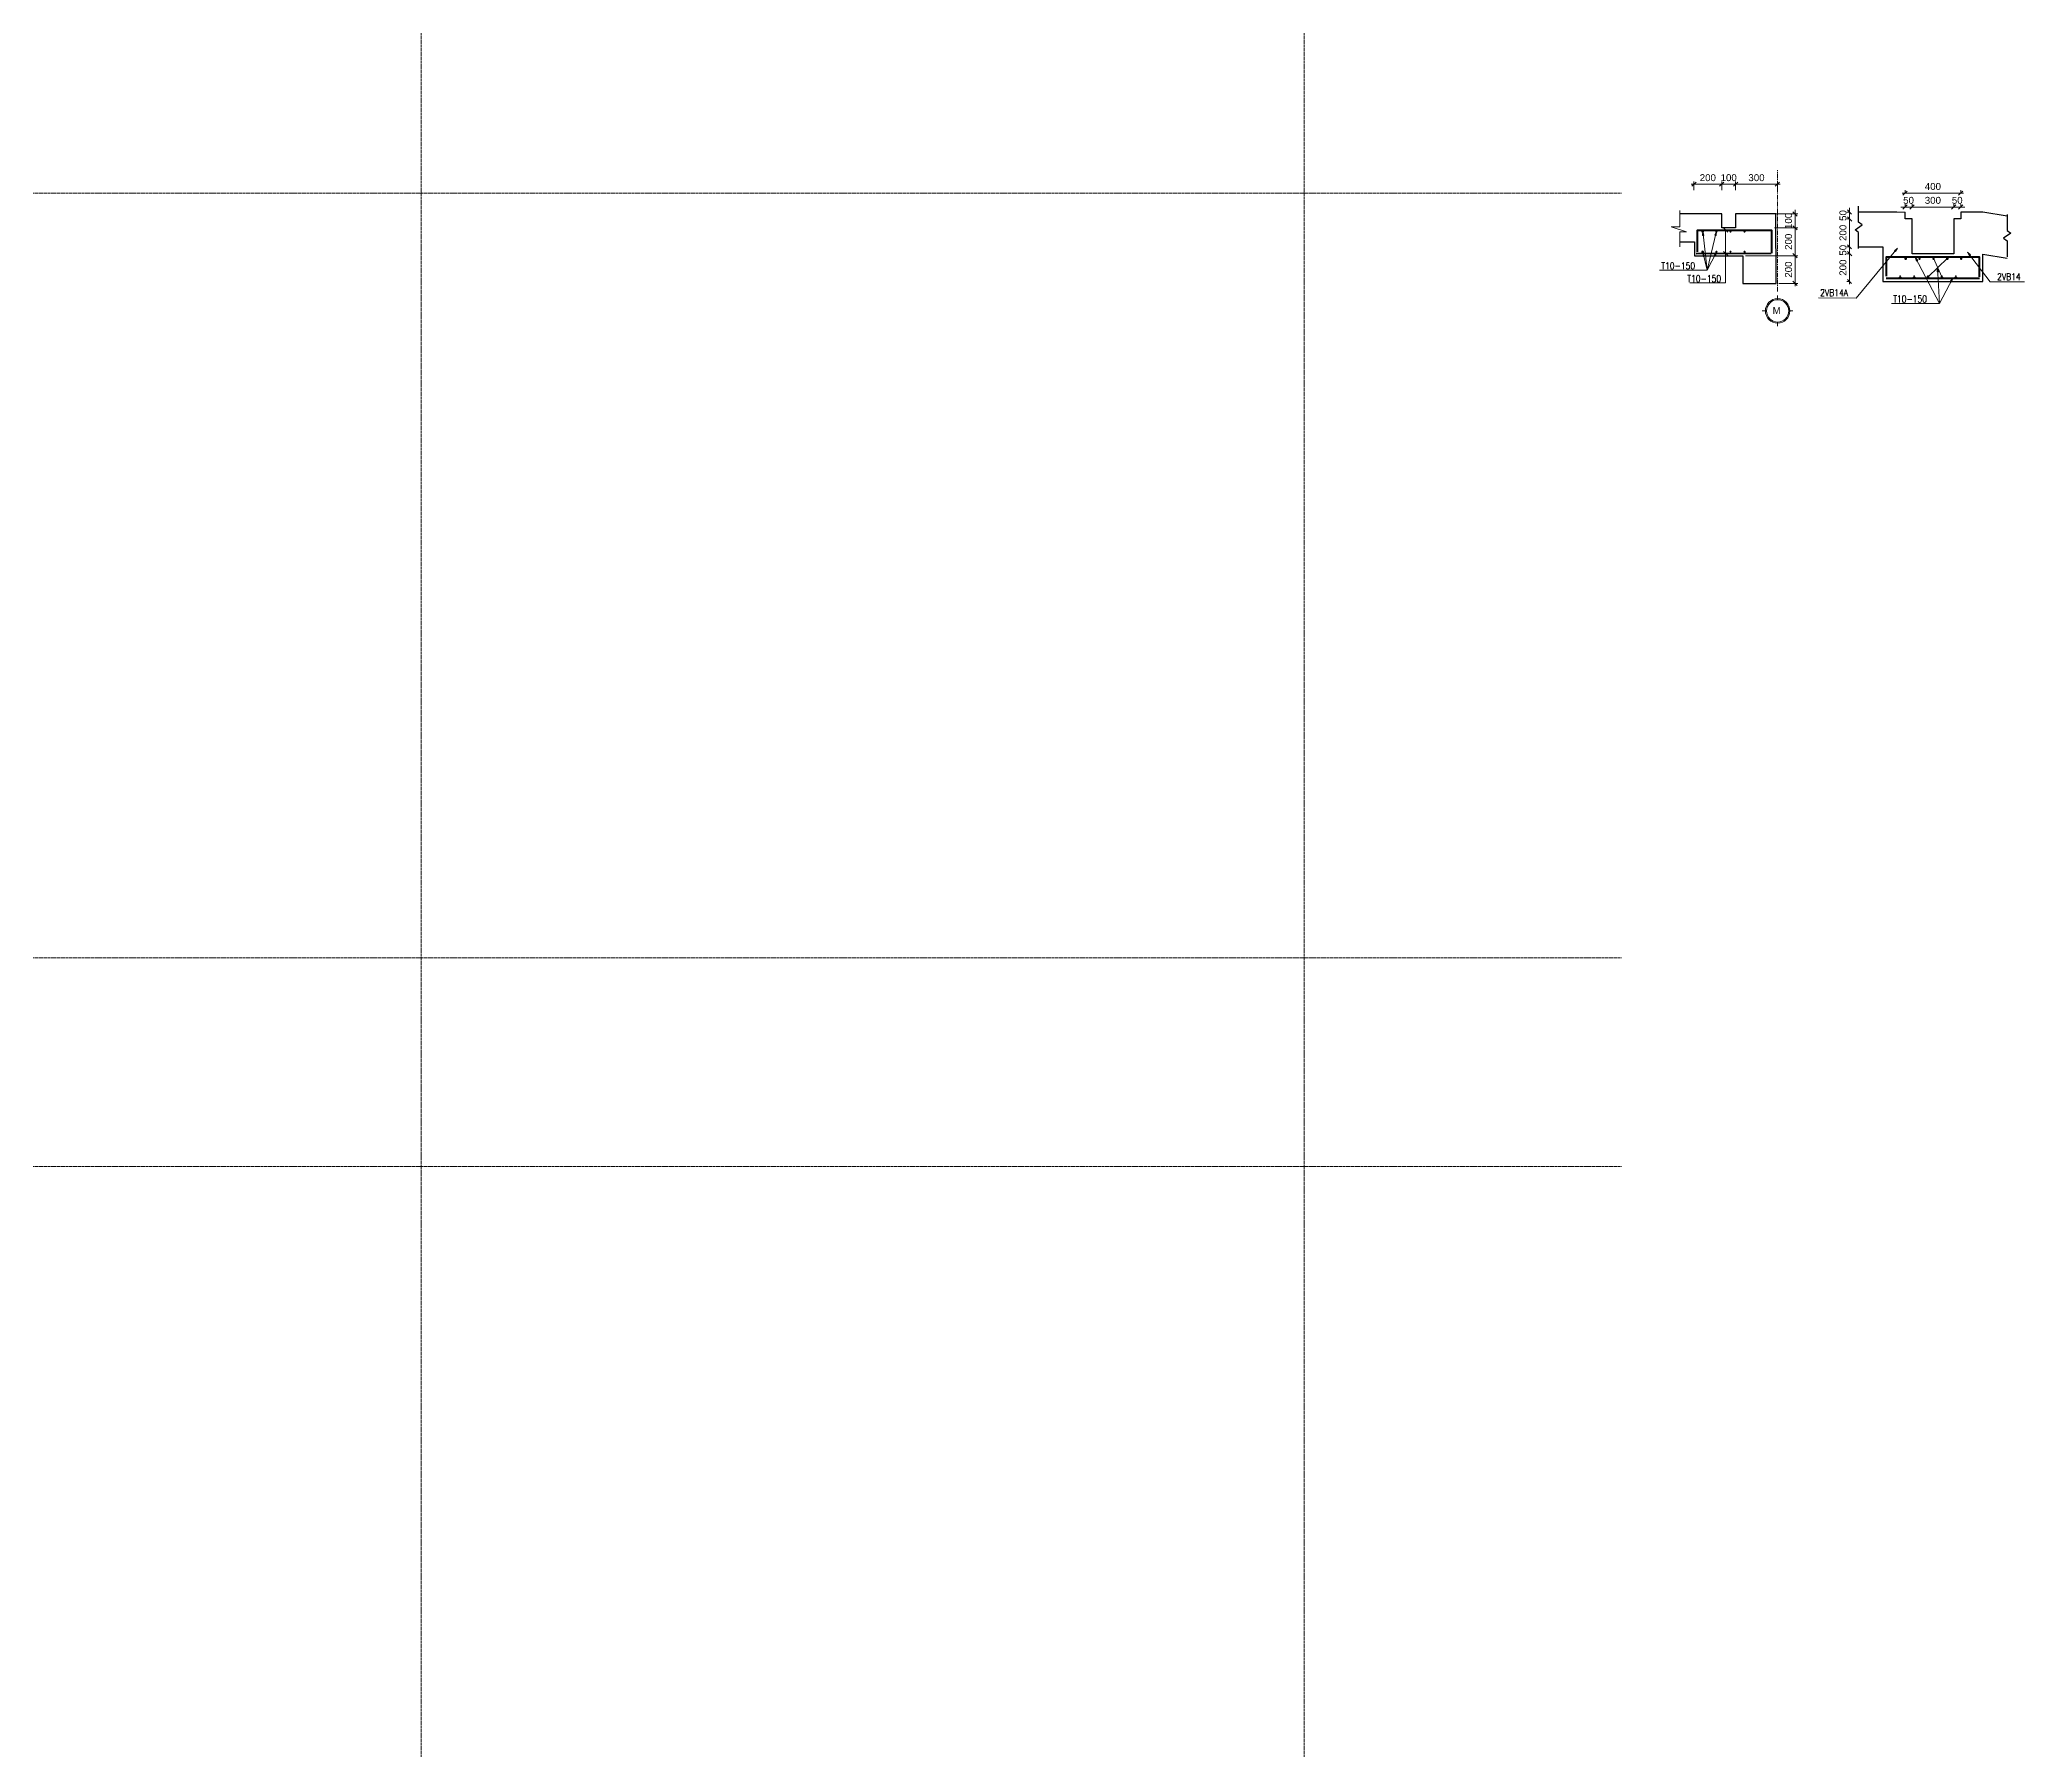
# Model space of a CAD drawing. Header units: millimetres. Extents: x -53802 to 55300, y -23895 to 35510.
# Drawn here: x 39156 to 53430, y -11198 to 1103 of the extents above; entities that cross this region are included whole.
import ezdxf

# ---------------------------------------------------------------- set-up
doc = ezdxf.new("R2010")
doc.units = ezdxf.units.MM
doc.linetypes.add('IMPORT-CENTER', pattern=[50.8, 31.75, -6.35, 6.35, -6.35])
doc.linetypes.add('Ligne de quadrillage', pattern=[22.225, 12.7, -3.175, 3.175, -3.175])
for name, color, linetype, lineweight in [('A-200-M_WALL_EXT', 113, 'Continuous', 15), ('ART-ARC-GEN-DIMG', 7, 'Continuous', 5), ('ART-GEN-GRID', 8, 'IMPORT-CENTER', 5), ('ART-GEN-TIBL', 7, 'Continuous', 5), ('ART-STR-BEAM-RBAR', 22, 'Continuous', 40), ('ART-STR-SLAB', 110, 'Continuous', 25), ('SECTION RANH THU NUOC 3_dwg', 8, 'Continuous', 5), ('Section-SECTION-RANH-THU-NUOC_dwg', 8, 'Continuous', 5), ('Z-030-M_GRID', 191, 'Continuous', 5), ('Z-033_T_GRIDREF', 31, 'Continuous', 5), ('Z-060-M_LINE_MEDIUM', 33, 'Continuous', 25)]:
    doc.layers.add(name, color=color, linetype=linetype, lineweight=lineweight)
doc.styles.add('Arial_1', font='arial.ttf', dxfattribs={"height": 50})
doc.styles.add('RomanS_IV50', font='', dxfattribs={"width": 0.8, "height": 50})
doc.styles.add('Trebuchet MS', font='trebuc.ttf', dxfattribs={"height": 49.230769})
doc.styles.get('RomanS_IV50').set_extended_font_data('RomanS_IV50')

# ---------------------------------------------------------------- blocks, each defined once
blk = doc.blocks.new('Section-SECTION-RANH-THU-NUOC_dwg_Grid - End of the grid line - Circle-4360-SECTION G5-G5 _TYPICAL_-3666180-SECTION RANH THU NUOC NHO')
at = {"layer": 'Z-033_T_GRIDREF'}
for p, q in [((16512, -847), (16482, -847)), ((16592, -767), (16592, -737)), ((16672, -847), (16702, -847)), ((16592, -927), (16592, -957))]:
    blk.add_line(p, q, dxfattribs=at)
for radius in [88, 80]:
    blk.add_circle((16592, -847), radius, dxfattribs=at)
blk = doc.blocks.new('Section-SECTION-RANH-THU-NUOC_dwg__ArchTick-3666181-SECTION RANH THU NUOC NHO')
at = {"layer": 'ART-ARC-GEN-DIMG'}
blk.add_line((16005, 79), (15975, 49), dxfattribs=at)
blk = doc.blocks.new('Section-SECTION-RANH-THU-NUOC_dwg__U12-3666182-SECTION RANH THU NUOC NHO')
at = {"layer": 'ART-STR-BEAM-RBAR'}
for start, end in [(0, 180), (180, 0)]:
    blk.add_arc((16053, -425), 4, start, end, dxfattribs=at)
blk = doc.blocks.new('Section-SECTION-RANH-THU-NUOC_dwg__U13-3666183-SECTION RANH THU NUOC NHO')
for p in [(0, 0), (100, 0), (200, 0), (300, 0)]:
    blk.add_blockref('Section-SECTION-RANH-THU-NUOC_dwg__U12-3666182-SECTION RANH THU NUOC NHO', p)
blk = doc.blocks.new('Section-SECTION-RANH-THU-NUOC_dwg__Oblique-3666184-SECTION RANH THU NUOC NHO')
at = {"layer": 'ART-GEN-TIBL'}
blk.add_line((16233, -449), (16203, -419), dxfattribs=at)
blk = doc.blocks.new('Section-SECTION-RANH-THU-NUOC_dwg__U25-3666185-SECTION RANH THU NUOC NHO')
at = {"layer": 'ART-STR-BEAM-RBAR'}
for start, end in [(0, 180), (180, 0)]:
    blk.add_arc((16053, -274), 4, start, end, dxfattribs=at)
blk = doc.blocks.new('Section-SECTION-RANH-THU-NUOC_dwg__U26-3666186-SECTION RANH THU NUOC NHO')
for p in [(0, 0), (100, 0), (200, 0), (300, 0)]:
    blk.add_blockref('Section-SECTION-RANH-THU-NUOC_dwg__U25-3666185-SECTION RANH THU NUOC NHO', p)
blk = doc.blocks.new('Section-SECTION-RANH-THU-NUOC_dwg-3587226-SECTION RANH THU NUOC NHO')
at = {"layer": 'ART-ARC-GEN-DIMG'}
for points in [[(16052, -305), (16053, -274), (16061, -304)], [(16151, -305), (16141, -302), (16153, -274)], [(16144, -454), (16135, -450), (16153, -425)]]:
    blk.add_hatch(color=256, dxfattribs=at).paths.add_polyline_path(points, flags=0)
at = {"layer": 'ART-GEN-TIBL'}
blk.add_hatch(color=256, dxfattribs=at).paths.add_polyline_path([(16056, -456), (16053, -425), (16065, -453)], flags=0)
at = {"layer": 'ART-ARC-GEN-DIMG', "color": 8}
for p, q in [((15970, 64), (16210, 64)), ((15990, 20), (15990, 84)), ((16270, 64), (16610, 64)), ((16590, 20), (16590, 84)), ((16569, -150), (16737, -150)), ((16717, -470), (16717, -230)), ((16717, -669), (16717, -430)), ((16601, -649), (16737, -649))]:
    blk.add_line(p, q, dxfattribs=at)
at = {"layer": 'ART-ARC-GEN-DIMG'}
for p, q in [((16052, -305), (16053, -274)), ((16053, -274), (16061, -304)), ((16141, -302), (16153, -274)), ((16153, -274), (16151, -305)), ((16061, -304), (16052, -305)), ((16135, -450), (16153, -425)), ((16151, -305), (16141, -302)), ((16153, -425), (16144, -454)), ((16144, -454), (16135, -450))]:
    blk.add_line(p, q, dxfattribs=at)
at = {"layer": 'ART-ARC-GEN-DIMG', "color": 8, "flags": 128}
for points in [[(16160, 64), (16190, 64), (16290, 64), (16320, 64)], [(16717, -120), (16717, -150), (16717, -250), (16717, -280)], [(16569, -250), (16737, -250), (16612, -250)], [(16612, -450), (16737, -450), (16362, -450)]]:
    blk.add_lwpolyline(points, dxfattribs=at)
for points in [[(16190, 84), (16190, 20)], [(16290, 84), (16290, 20)]]:
    blk.add_lwpolyline(points, close=True, dxfattribs=at)
at = {"layer": 'ART-ARC-GEN-DIMG', "flags": 128}
for points in [[(15889, -126), (15889, -242), (15826, -242), (15936, -278), (15889, -278), (15889, -387)], [(16053, -274), (16086, -554), (15743, -554)], [(16153, -274), (16086, -554), (15843, -554)], [(16153, -425), (16086, -554), (15743, -554)]]:
    blk.add_lwpolyline(points, dxfattribs=at)
at = {"layer": 'ART-GEN-GRID'}
blk.add_line((16592, -707), (16590, 166), dxfattribs=at)
at = {"layer": 'ART-GEN-TIBL'}
for p, q in [((16056, -456), (16053, -425)), ((16053, -425), (16065, -453)), ((16065, -453), (16056, -456))]:
    blk.add_line(p, q, dxfattribs=at)
at = {"layer": 'ART-GEN-TIBL', "flags": 128}
for points in [[(16218, -266), (16218, -646), (15960, -646)], [(16053, -425), (16086, -554), (15743, -554)], [(16218, -434), (16218, -646), (15960, -646)]]:
    blk.add_lwpolyline(points, dxfattribs=at)
at = {"layer": 'ART-STR-BEAM-RBAR'}
blk.add_line((16006, -435), (16546, -433), dxfattribs=at)
at = {"layer": 'ART-STR-BEAM-RBAR', "flags": 128}
blk.add_lwpolyline([(16015, -422), (16015, -266), (16548, -266), (16549, -433)], dxfattribs=at)
at = {"layer": 'ART-STR-SLAB', "flags": 128}
for points in [[(16582, -649), (16580, -150), (16290, -150), (16290, -250), (16190, -250), (16190, -150), (15889, -150)], [(15889, -350), (15993, -350), (15993, -450), (16342, -450), (16342, -650), (16581, -649)]]:
    blk.add_lwpolyline(points, dxfattribs=at)
for name, p in [('Section-SECTION-RANH-THU-NUOC_dwg__ArchTick-3666181-SECTION RANH THU NUOC NHO', (0, 0)), ('Section-SECTION-RANH-THU-NUOC_dwg__ArchTick-3666181-SECTION RANH THU NUOC NHO', (300, 0)), ('Section-SECTION-RANH-THU-NUOC_dwg__ArchTick-3666181-SECTION RANH THU NUOC NHO', (300, 0)), ('Section-SECTION-RANH-THU-NUOC_dwg__U26-3666186-SECTION RANH THU NUOC NHO', (0, 0)), ('Section-SECTION-RANH-THU-NUOC_dwg__U13-3666183-SECTION RANH THU NUOC NHO', (0, 0)), ('Section-SECTION-RANH-THU-NUOC_dwg__Oblique-3666184-SECTION RANH THU NUOC NHO', (0, 0)), ('Section-SECTION-RANH-THU-NUOC_dwg_Grid - End of the grid line - Circle-4360-SECTION G5-G5 _TYPICAL_-3666180-SECTION RANH THU NUOC NHO', (0, 0))]:
    blk.add_blockref(name, p)
for name, p, rotation in [('Section-SECTION-RANH-THU-NUOC_dwg__ArchTick-3666181-SECTION RANH THU NUOC NHO', (32180, 128), 180), ('Section-SECTION-RANH-THU-NUOC_dwg__ArchTick-3666181-SECTION RANH THU NUOC NHO', (32180, 128), 180), ('Section-SECTION-RANH-THU-NUOC_dwg__ArchTick-3666181-SECTION RANH THU NUOC NHO', (32580, 128), 180), ('Section-SECTION-RANH-THU-NUOC_dwg__ArchTick-3666181-SECTION RANH THU NUOC NHO', (16781, -16140), 90), ('Section-SECTION-RANH-THU-NUOC_dwg__Oblique-3666184-SECTION RANH THU NUOC NHO', (0, 151), 0.06266084349605977), ('Section-SECTION-RANH-THU-NUOC_dwg__ArchTick-3666181-SECTION RANH THU NUOC NHO', (16653, 15740), 270), ('Section-SECTION-RANH-THU-NUOC_dwg__ArchTick-3666181-SECTION RANH THU NUOC NHO', (16653, 15740), 270), ('Section-SECTION-RANH-THU-NUOC_dwg__ArchTick-3666181-SECTION RANH THU NUOC NHO', (16781, -16440), 90), ('Section-SECTION-RANH-THU-NUOC_dwg__ArchTick-3666181-SECTION RANH THU NUOC NHO', (16653, 15540), 270), ('Section-SECTION-RANH-THU-NUOC_dwg__ArchTick-3666181-SECTION RANH THU NUOC NHO', (16781, -16639), 90)]:
    blk.add_blockref(name, p, dxfattribs=dict(rotation=rotation))
at = {"layer": 'ART-ARC-GEN-DIMG', "char_height": 50, "width": 139.08, "attachment_point": 2, "line_spacing_factor": 0.938532, "style": 'Arial_1'}
for s, insert in [('200', (16090, 136)), ('100', (16240, 136)), ('300', (16440, 136))]:
    blk.add_mtext(s, dxfattribs=dict(at, insert=insert))
at = {"layer": 'ART-ARC-GEN-DIMG', "char_height": 50, "width": 139.08, "attachment_point": 2, "rotation": 90, "line_spacing_factor": 0.938532, "style": 'Arial_1'}
for s, insert in [('100', (16645, -200)), ('200', (16645, -350)), ('200', (16645, -550))]:
    blk.add_mtext(s, dxfattribs=dict(at, insert=insert))
at = {"layer": 'ART-GEN-TIBL', "char_height": 50, "width": 321.94, "attachment_point": 1, "line_spacing_factor": 0.961665, "style": 'RomanS_IV50'}
for insert in [(15755, -498), (15942, -590)]:
    blk.add_mtext('T10-150', dxfattribs=dict(at, insert=insert))
at = {"layer": 'Z-033_T_GRIDREF', "insert": (16585, -820), "char_height": 49.2, "width": 57.6, "attachment_point": 2, "line_spacing_factor": 1.032839, "style": 'Trebuchet MS'}
blk.add_mtext('M', dxfattribs=at)
blk = doc.blocks.new('SECTION RANH THU NUOC 3_dwg_M_Break Line - M_Break Line-2311581-4_022-01F RANH THU NUOC-3702736-SECTION RANH THU NUOC 3')
at = {"layer": 'Z-060-M_LINE_MEDIUM', "flags": 128}
blk.add_lwpolyline([(34608, -399), (34608, -284), (34583, -265), (34634, -227), (34608, -208), (34608, -94)], dxfattribs=at)
blk = doc.blocks.new('SECTION RANH THU NUOC 3_dwg__ArchTick-3702737-SECTION RANH THU NUOC 3')
at = {"layer": 'ART-ARC-GEN-DIMG'}
blk.add_line((34928, -115), (34958, -85), dxfattribs=at)
blk = doc.blocks.new('SECTION RANH THU NUOC 3_dwg__U30-3702738-SECTION RANH THU NUOC 3')
at = {"layer": 'ART-STR-BEAM-RBAR'}
for start, end in [(0, 180), (180, 0)]:
    blk.add_arc((34908, -603), 4, start, end, dxfattribs=at)
blk = doc.blocks.new('SECTION RANH THU NUOC 3_dwg__U31-3702739-SECTION RANH THU NUOC 3')
for p in [(0, 0), (100, 0), (200, 0), (300, 0), (400, 0)]:
    blk.add_blockref('SECTION RANH THU NUOC 3_dwg__U30-3702738-SECTION RANH THU NUOC 3', p)
blk = doc.blocks.new('SECTION RANH THU NUOC 3_dwg__U32-3702740-SECTION RANH THU NUOC 3')
at = {"layer": 'ART-STR-BEAM-RBAR'}
for start, end in [(0, 180), (180, 0)]:
    blk.add_arc((34947, -469), 4, start, end, dxfattribs=at)
blk = doc.blocks.new('SECTION RANH THU NUOC 3_dwg__U33-3702741-SECTION RANH THU NUOC 3')
for p in [(0, 0), (100, 0), (200, 0), (300, 0), (400, 0)]:
    blk.add_blockref('SECTION RANH THU NUOC 3_dwg__U32-3702740-SECTION RANH THU NUOC 3', p)
blk = doc.blocks.new('SECTION RANH THU NUOC 3_dwg-3587647-SECTION RANH THU NUOC 3')
at = {"layer": 'ART-ARC-GEN-DIMG'}
for points in [[(34874, -421), (34866, -415), (34889, -395)], [(35406, -451), (35392, -424), (35414, -445)], [(35025, -490), (35016, -461), (35034, -485)], [(35174, -566), (35177, -536), (35184, -566)], [(35277, -640), (35268, -635), (35287, -611)]]:
    blk.add_hatch(color=256, dxfattribs=at).paths.add_polyline_path(points, flags=0)
at = {"layer": 'A-200-M_WALL_EXT', "color": 103, "lineweight": 25}
blk.add_line((34883, -136), (34608, -136), dxfattribs=at)
at = {"layer": 'A-200-M_WALL_EXT', "color": 103, "lineweight": 25, "flags": 128}
for points in [[(35678, -166), (35503, -136), (35343, -136), (35343, -186), (35293, -186), (35293, -386), (35293, -436), (34993, -436), (34993, -186), (34943, -186), (34943, -136)], [(34608, -386), (34783, -386), (34783, -636), (34883, -636), (35293, -636), (35503, -636), (35503, -440), (35678, -469)]]:
    blk.add_lwpolyline(points, dxfattribs=at)
at = {"layer": 'ART-ARC-GEN-DIMG', "color": 8}
for p, q in [((34923, 0), (35363, 0)), ((34943, 0), (34943, 20)), ((35343, 0), (35343, 20)), ((34973, -100), (35313, -100)), ((34543, -166), (34543, -406)), ((34543, -416), (34543, -656)), ((34543, -636), (34523, -636))]:
    blk.add_line(p, q, dxfattribs=at)
at = {"layer": 'ART-ARC-GEN-DIMG'}
for p, q in [((34943, -136), (34883, -136)), ((34866, -415), (34889, -395)), ((34874, -421), (34866, -415)), ((34889, -395), (34874, -421)), ((35406, -451), (35392, -424)), ((35392, -424), (35414, -445)), ((35025, -490), (35016, -461)), ((35016, -461), (35034, -485)), ((35034, -485), (35025, -490)), ((35247, -469), (35108, -603)), ((35147, -469), (35208, -603)), ((35174, -566), (35177, -536)), ((35184, -566), (35174, -566)), ((35177, -536), (35184, -566)), ((35414, -445), (35406, -451)), ((35268, -635), (35287, -611)), ((35277, -640), (35268, -635)), ((35287, -611), (35277, -640))]:
    blk.add_line(p, q, dxfattribs=at)
at = {"layer": 'ART-ARC-GEN-DIMG', "color": 8, "flags": 128}
for points in [[(34543, -106), (34543, -136), (34523, -136)], [(34543, -136), (34543, -186), (34523, -186), (34543, -186), (34543, -216)], [(34913, -100), (34943, -100), (34943, -80)], [(34943, -100), (34993, -100), (34993, -80), (34993, -100), (35023, -100)], [(35343, -100), (35293, -100), (35263, -100)], [(35373, -100), (35343, -100), (35343, -80)], [(34543, -466), (34543, -436), (34523, -436), (34543, -436), (34543, -386), (34543, -356)]]:
    blk.add_lwpolyline(points, dxfattribs=at)
for points in [[(35293, -80), (35293, -100)], [(34523, -386), (34543, -386)]]:
    blk.add_lwpolyline(points, close=True, dxfattribs=at)
at = {"layer": 'ART-ARC-GEN-DIMG', "flags": 128}
for points in [[(34889, -395), (34590, -756), (34320, -753)], [(35392, -424), (35554, -638), (35801, -638)], [(35016, -461), (35190, -793), (34846, -793)], [(35177, -536), (35190, -793), (34846, -793)], [(35287, -611), (35190, -793), (34846, -793)]]:
    blk.add_lwpolyline(points, dxfattribs=at)
at = {"layer": 'ART-STR-BEAM-RBAR'}
blk.add_line((34808, -611), (35478, -611), dxfattribs=at)
at = {"layer": 'ART-STR-BEAM-RBAR', "flags": 128}
blk.add_lwpolyline([(35478, -601), (35478, -461), (34808, -461), (34808, -598)], dxfattribs=at)
for name, p, rotation in [('SECTION RANH THU NUOC 3_dwg__ArchTick-3702737-SECTION RANH THU NUOC 3', (69886, -100), 180), ('SECTION RANH THU NUOC 3_dwg__ArchTick-3702737-SECTION RANH THU NUOC 3', (34643, 34807), 270), ('SECTION RANH THU NUOC 3_dwg__ArchTick-3702737-SECTION RANH THU NUOC 3', (69936, -200), 180), ('SECTION RANH THU NUOC 3_dwg__ArchTick-3702737-SECTION RANH THU NUOC 3', (69936, -200), 180), ('SECTION RANH THU NUOC 3_dwg__ArchTick-3702737-SECTION RANH THU NUOC 3', (70286, -200), 180), ('SECTION RANH THU NUOC 3_dwg__ArchTick-3702737-SECTION RANH THU NUOC 3', (34444, -35129), 89.99999999999999), ('SECTION RANH THU NUOC 3_dwg__ArchTick-3702737-SECTION RANH THU NUOC 3', (34444, -35129), 89.99999999999999), ('SECTION RANH THU NUOC 3_dwg_M_Break Line - M_Break Line-2311581-4_022-01F RANH THU NUOC-3702736-SECTION RANH THU NUOC 3', (70286, -552), 180), ('SECTION RANH THU NUOC 3_dwg__ArchTick-3702737-SECTION RANH THU NUOC 3', (34643, 34557), 270), ('SECTION RANH THU NUOC 3_dwg__ArchTick-3702737-SECTION RANH THU NUOC 3', (34643, 34557), 270), ('SECTION RANH THU NUOC 3_dwg__ArchTick-3702737-SECTION RANH THU NUOC 3', (34444, -35379), 89.99999999999999), ('SECTION RANH THU NUOC 3_dwg__ArchTick-3702737-SECTION RANH THU NUOC 3', (34444, -35379), 89.99999999999999), ('SECTION RANH THU NUOC 3_dwg__ArchTick-3702737-SECTION RANH THU NUOC 3', (34643, 34307), 270)]:
    blk.add_blockref(name, p, dxfattribs=dict(rotation=rotation))
for name, p in [('SECTION RANH THU NUOC 3_dwg__ArchTick-3702737-SECTION RANH THU NUOC 3', (400, 100)), ('SECTION RANH THU NUOC 3_dwg_M_Break Line - M_Break Line-2311581-4_022-01F RANH THU NUOC-3702736-SECTION RANH THU NUOC 3', (0, 0)), ('SECTION RANH THU NUOC 3_dwg__ArchTick-3702737-SECTION RANH THU NUOC 3', (0, 0)), ('SECTION RANH THU NUOC 3_dwg__ArchTick-3702737-SECTION RANH THU NUOC 3', (350, 0)), ('SECTION RANH THU NUOC 3_dwg__ArchTick-3702737-SECTION RANH THU NUOC 3', (350, 0)), ('SECTION RANH THU NUOC 3_dwg__U33-3702741-SECTION RANH THU NUOC 3', (0, 0)), ('SECTION RANH THU NUOC 3_dwg__U31-3702739-SECTION RANH THU NUOC 3', (0, 0))]:
    blk.add_blockref(name, p)
at = {"layer": 'ART-ARC-GEN-DIMG', "char_height": 50, "attachment_point": 2, "line_spacing_factor": 0.938532, "style": 'Arial_1'}
for s, insert, width in [('400', (35143, 73), 139.08), ('50', (34968, -27), 92.72), ('300', (35143, -27), 139.08), ('50', (35318, -27), 92.72)]:
    blk.add_mtext(s, dxfattribs=dict(at, insert=insert, width=width))
at = {"layer": 'ART-ARC-GEN-DIMG', "char_height": 50, "attachment_point": 2, "rotation": 90, "line_spacing_factor": 0.938532, "style": 'Arial_1'}
for s, insert, width in [('50', (34471, -161), 92.72), ('200', (34471, -286), 139.08), ('50', (34471, -411), 92.72), ('200', (34471, -536), 139.08)]:
    blk.add_mtext(s, dxfattribs=dict(at, insert=insert, width=width))
at = {"layer": 'ART-GEN-TIBL', "char_height": 50, "attachment_point": 1, "line_spacing_factor": 0.961665, "style": 'RomanS_IV50'}
for s, insert, width in [('2VB14A', (34332, -692), 274.84), ('2VB14', (35605, -577), 233.7), ('T10-150', (34857, -737), 321.94)]:
    blk.add_mtext(s, dxfattribs=dict(at, insert=insert, width=width))

msp = doc.modelspace()

# ---------------------------------------------------------------- linework, layer by layer
at = {"layer": 'Z-030-M_GRID', "linetype": 'Ligne de quadrillage'}
for p, q in [((41900, 35509.7), (41900, -22244.6)), ((48250, 35509.7), (48250, -22244.6)), ((-52151.6, 0), (50533.3, 0)), ((-52151.6, -5500), (50533.3, -5500)), ((-52151.6, -7000), (50533.3, -7000))]:
    msp.add_line(p, q, dxfattribs=at)

# ---------------------------------------------------------------- block references
at = {"layer": 'SECTION RANH THU NUOC 3_dwg', "color": 7}
msp.add_blockref('SECTION RANH THU NUOC 3_dwg-3587647-SECTION RANH THU NUOC 3', (17629.9, 0), dxfattribs=at)
at = {"layer": 'Section-SECTION-RANH-THU-NUOC_dwg', "color": 31}
msp.add_blockref('Section-SECTION-RANH-THU-NUOC_dwg-3587226-SECTION RANH THU NUOC NHO', (35064.1, 0), dxfattribs=at)

doc.saveas('drawing.dxf')
